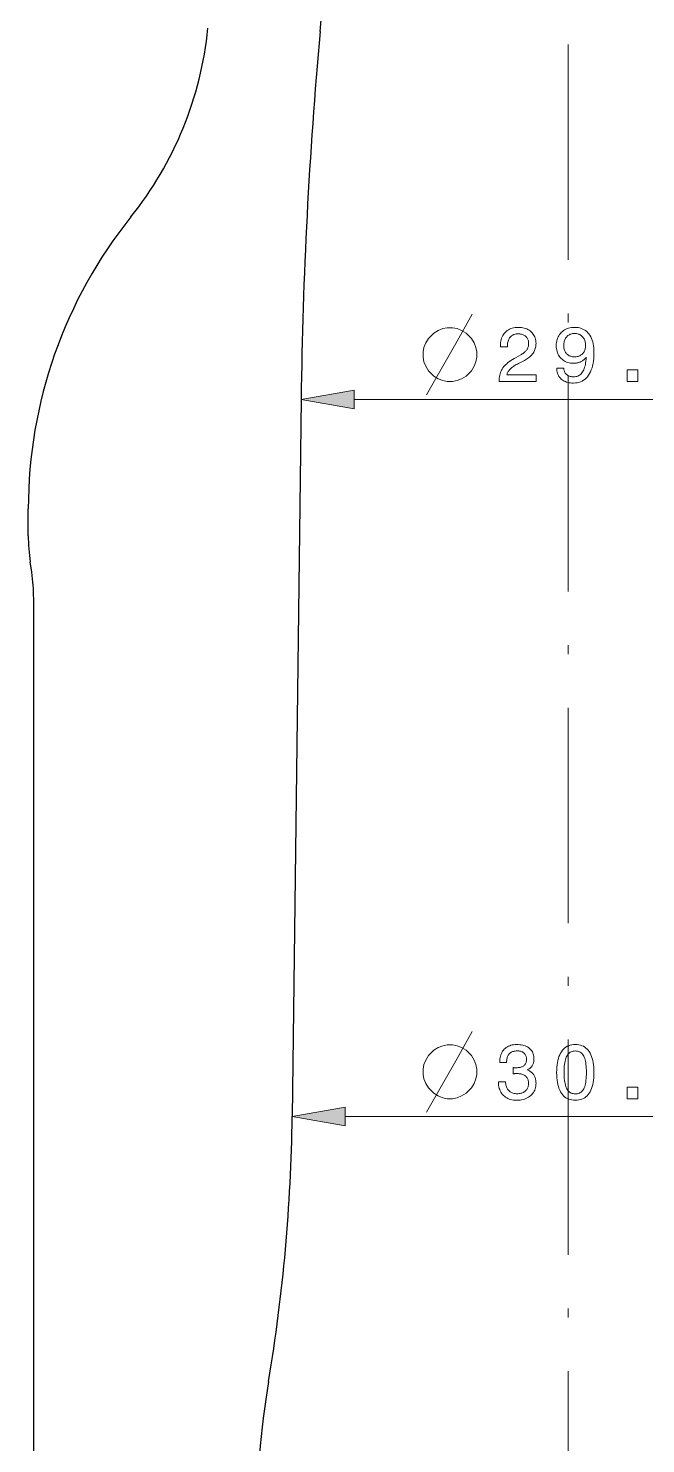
# Model space of a CAD drawing. Extents: x 0 to 297, y 0 to 420.
# Drawn here: x 118.4 to 152.8, y 186.9 to 265.8 of the extents above; entities that cross this region are included whole.
import ezdxf

# ---------------------------------------------------------------- set-up
doc = ezdxf.new("R2010")
doc.units = 0
doc.linetypes.add('DASHDOT', pattern=[18.5, 12, -3, 0.5, -3])

msp = doc.modelspace()

# ---------------------------------------------------------------- linework, layer by layer
at = {"color": 7, "linetype": 'DASHDOT', "lineweight": 13}
msp.add_line((148.5, 357.42), (148.5, 113.815), dxfattribs=at)
at = {"color": 7, "lineweight": 30}
for p, q in [((133.6, 245.125), (133.1, 205.125)), ((118.675, 142.025), (118.675, 234.025))]:
    msp.add_line(p, q, dxfattribs=at)
at = {"color": 7, "lineweight": 13}
for p, q in [((136.554, 245.125), (160.446, 245.125)), ((136.054, 205.125), (160.946, 205.125))]:
    msp.add_line(p, q, dxfattribs=at)
at = {"color": 7, "lineweight": 30, "ltscale": 0.0375}
msp.add_line((118.375, 237.525), (118.375, 239.025), dxfattribs=at)
at = {"color": 7, "lineweight": 30, "ltscale": 0.014577}
msp.add_line((118.568, 235.487), (118.482, 236.064), dxfattribs=at)
at = {"color": 7, "lineweight": 13}
for points in [[(140.601, 245.375), (142.301, 248.375), (143.151, 249.875)], [(140.601, 205.375), (142.301, 208.375), (143.151, 209.875)]]:
    msp.add_lwpolyline(points, dxfattribs=at)
for points in [[(142.051, 249.125), (141.751, 249.125), (141.501, 249.075), (141.251, 248.975), (141.001, 248.825), (140.701, 248.525), (140.551, 248.275), (140.451, 248.025), (140.401, 247.775), (140.401, 247.475), (140.451, 247.225), (140.551, 246.975), (140.701, 246.725), (141.001, 246.425), (141.251, 246.275), (141.501, 246.175), (141.751, 246.125), (142.051, 246.125), (142.301, 246.175), (142.551, 246.275), (142.801, 246.425), (143.101, 246.725), (143.251, 246.975), (143.351, 247.225), (143.401, 247.475), (143.401, 247.775), (143.351, 248.025), (143.251, 248.275), (143.101, 248.525), (142.801, 248.825), (142.551, 248.975), (142.301, 249.075)], [(144.648, 246.125), (144.648, 246.138), (144.65, 246.225), (144.656, 246.31), (144.666, 246.392), (144.681, 246.47), (144.699, 246.546), (144.722, 246.619), (144.749, 246.689), (144.78, 246.756), (144.815, 246.82), (144.854, 246.881), (144.899, 246.941), (144.95, 247), (145.008, 247.06), (145.073, 247.119), (145.144, 247.178), (145.222, 247.237), (145.307, 247.296), (145.398, 247.355), (145.496, 247.414), (145.601, 247.472), (145.856, 247.612), (145.9, 247.637), (145.943, 247.663), (145.982, 247.689), (146.02, 247.716), (146.054, 247.744), (146.087, 247.772), (146.117, 247.801), (146.144, 247.83), (146.169, 247.86), (146.191, 247.891), (146.211, 247.922), (146.229, 247.955), (146.245, 247.989), (146.258, 248.023), (146.27, 248.059), (146.28, 248.096), (146.287, 248.134), (146.292, 248.173), (146.295, 248.213), (146.296, 248.255), (146.295, 248.301), (146.29, 248.346), (146.282, 248.389), (146.27, 248.431), (146.256, 248.47), (146.238, 248.507), (146.216, 248.543), (146.192, 248.577), (146.164, 248.609), (146.133, 248.639), (146.099, 248.667), (146.063, 248.692), (146.025, 248.714), (145.985, 248.733), (145.942, 248.749), (145.897, 248.762), (145.85, 248.773), (145.801, 248.78), (145.749, 248.784), (145.696, 248.786), (145.642, 248.784), (145.591, 248.778), (145.543, 248.769), (145.496, 248.756), (145.452, 248.739), (145.411, 248.719), (145.371, 248.695), (145.334, 248.667), (145.299, 248.636), (145.267, 248.6), (145.237, 248.562), (145.21, 248.521), (145.186, 248.477), (145.166, 248.43), (145.149, 248.38), (145.135, 248.328), (145.124, 248.272), (145.116, 248.214), (145.111, 248.154), (145.109, 248.09), (145.109, 248.054), (144.717, 248.054), (144.717, 248.115), (144.72, 248.208), (144.728, 248.297), (144.742, 248.382), (144.761, 248.463), (144.785, 248.541), (144.814, 248.614), (144.85, 248.683), (144.89, 248.748), (144.936, 248.81), (144.987, 248.867), (145.043, 248.92), (145.103, 248.967), (145.166, 249.008), (145.234, 249.044), (145.305, 249.075), (145.38, 249.1), (145.459, 249.119), (145.542, 249.133), (145.628, 249.141), (145.719, 249.144), (145.806, 249.142), (145.889, 249.134), (145.969, 249.122), (146.046, 249.105), (146.119, 249.083), (146.189, 249.055), (146.255, 249.023), (146.318, 248.986), (146.378, 248.944), (146.434, 248.898), (146.486, 248.847), (146.533, 248.793), (146.574, 248.736), (146.609, 248.676), (146.639, 248.612), (146.664, 248.546), (146.683, 248.477), (146.697, 248.404), (146.705, 248.329), (146.708, 248.25), (146.706, 248.189), (146.701, 248.129), (146.693, 248.071), (146.682, 248.015), (146.667, 247.96), (146.65, 247.906), (146.629, 247.854), (146.605, 247.804), (146.578, 247.755), (146.547, 247.708), (146.514, 247.662), (146.476, 247.617), (146.436, 247.573), (146.392, 247.531), (146.345, 247.49), (146.294, 247.45), (146.24, 247.412), (146.183, 247.375), (146.122, 247.339), (146.058, 247.304), (145.805, 247.175), (145.735, 247.138), (145.669, 247.102), (145.607, 247.066), (145.549, 247.031), (145.496, 246.997), (145.446, 246.963), (145.4, 246.93), (145.359, 246.898), (145.321, 246.866), (145.288, 246.836), (145.257, 246.805), (145.229, 246.774), (145.203, 246.741), (145.179, 246.709), (145.157, 246.675), (145.137, 246.641), (145.12, 246.606), (145.104, 246.57), (145.091, 246.534), (145.08, 246.496), (146.708, 246.496), (146.708, 246.125)], [(147.863, 246.867), (148.259, 246.867), (148.263, 246.823), (148.269, 246.781), (148.277, 246.741), (148.289, 246.703), (148.303, 246.667), (148.319, 246.632), (148.338, 246.6), (148.36, 246.57), (148.385, 246.542), (148.412, 246.515), (148.441, 246.491), (148.473, 246.47), (148.507, 246.451), (148.542, 246.434), (148.58, 246.42), (148.62, 246.409), (148.661, 246.4), (148.705, 246.394), (148.751, 246.39), (148.799, 246.389), (148.863, 246.392), (148.924, 246.4), (148.982, 246.413), (149.037, 246.432), (149.089, 246.456), (149.138, 246.486), (149.184, 246.521), (149.227, 246.561), (149.266, 246.607), (149.303, 246.658), (149.336, 246.714), (149.367, 246.776), (149.395, 246.844), (149.419, 246.918), (149.441, 246.997), (149.46, 247.081), (149.476, 247.172), (149.49, 247.268), (149.5, 247.369), (149.507, 247.477), (149.481, 247.445), (149.454, 247.414), (149.426, 247.385), (149.397, 247.358), (149.367, 247.332), (149.336, 247.308), (149.303, 247.286), (149.27, 247.265), (149.235, 247.246), (149.199, 247.228), (149.163, 247.212), (149.125, 247.198), (149.087, 247.185), (149.048, 247.174), (149.008, 247.165), (148.967, 247.157), (148.925, 247.151), (148.882, 247.147), (148.839, 247.144), (148.795, 247.144), (148.711, 247.146), (148.631, 247.154), (148.554, 247.168), (148.48, 247.187), (148.409, 247.212), (148.341, 247.242), (148.277, 247.277), (148.216, 247.318), (148.158, 247.365), (148.103, 247.417), (148.053, 247.473), (148.008, 247.533), (147.968, 247.596), (147.933, 247.663), (147.904, 247.733), (147.88, 247.807), (147.861, 247.884), (147.848, 247.965), (147.84, 248.049), (147.838, 248.137), (147.84, 248.225), (147.849, 248.309), (147.863, 248.391), (147.883, 248.469), (147.908, 248.543), (147.939, 248.614), (147.975, 248.682), (148.018, 248.746), (148.065, 248.807), (148.119, 248.865), (148.177, 248.918), (148.238, 248.965), (148.303, 249.007), (148.372, 249.044), (148.444, 249.074), (148.519, 249.1), (148.598, 249.119), (148.681, 249.133), (148.766, 249.141), (148.856, 249.144), (148.958, 249.141), (149.056, 249.13), (149.149, 249.111), (149.236, 249.086), (149.319, 249.053), (149.397, 249.013), (149.47, 248.966), (149.539, 248.911), (149.602, 248.849), (149.66, 248.78), (149.713, 248.703), (149.761, 248.621), (149.803, 248.532), (149.839, 248.436), (149.87, 248.334), (149.895, 248.226), (149.914, 248.111), (149.928, 247.99), (149.937, 247.862), (149.939, 247.728), (149.936, 247.569), (149.928, 247.418), (149.913, 247.274), (149.892, 247.138), (149.865, 247.009), (149.832, 246.888), (149.794, 246.774), (149.749, 246.668), (149.699, 246.569), (149.642, 246.477), (149.58, 246.394), (149.513, 246.319), (149.441, 246.254), (149.364, 246.197), (149.282, 246.148), (149.194, 246.109), (149.102, 246.078), (149.005, 246.056), (148.902, 246.043), (148.795, 246.039), (148.711, 246.041), (148.631, 246.048), (148.555, 246.059), (148.482, 246.075), (148.412, 246.095), (148.346, 246.12), (148.283, 246.149), (148.224, 246.183), (148.168, 246.222), (148.116, 246.264), (148.068, 246.311), (148.025, 246.361), (147.987, 246.413), (147.954, 246.469), (147.926, 246.528), (147.903, 246.59), (147.886, 246.655), (147.873, 246.723), (147.865, 246.793)], [(148.255, 248.141), (148.257, 248.084), (148.261, 248.029), (148.269, 247.977), (148.281, 247.927), (148.295, 247.879), (148.313, 247.834), (148.334, 247.791), (148.358, 247.75), (148.386, 247.712), (148.416, 247.676), (148.45, 247.643), (148.485, 247.613), (148.522, 247.587), (148.562, 247.565), (148.604, 247.545), (148.647, 247.53), (148.693, 247.518), (148.741, 247.509), (148.791, 247.504), (148.843, 247.502), (148.901, 247.504), (148.956, 247.509), (149.009, 247.517), (149.059, 247.529), (149.106, 247.545), (149.151, 247.564), (149.194, 247.586), (149.234, 247.612), (149.271, 247.641), (149.306, 247.674), (149.338, 247.709), (149.366, 247.748), (149.391, 247.788), (149.413, 247.832), (149.432, 247.877), (149.447, 247.926), (149.458, 247.977), (149.467, 248.03), (149.472, 248.086), (149.473, 248.145), (149.472, 248.204), (149.467, 248.261), (149.458, 248.315), (149.447, 248.366), (149.432, 248.416), (149.413, 248.462), (149.391, 248.507), (149.366, 248.548), (149.338, 248.588), (149.306, 248.625), (149.271, 248.658), (149.234, 248.689), (149.195, 248.715), (149.153, 248.739), (149.11, 248.758), (149.063, 248.774), (149.015, 248.787), (148.964, 248.796), (148.911, 248.801), (148.856, 248.803), (148.803, 248.801), (148.752, 248.795), (148.703, 248.786), (148.657, 248.774), (148.612, 248.757), (148.57, 248.737), (148.529, 248.713), (148.491, 248.686), (148.455, 248.655), (148.42, 248.62), (148.389, 248.583), (148.361, 248.543), (148.336, 248.501), (148.315, 248.456), (148.296, 248.409), (148.281, 248.36), (148.27, 248.309), (148.262, 248.255), (148.257, 248.199)], [(151.799, 246.125), (151.799, 246.768), (152.395, 246.768), (152.395, 246.125)], [(136.554, 245.646), (133.6, 245.125), (136.554, 244.604)], [(142.051, 209.125), (141.751, 209.125), (141.501, 209.075), (141.251, 208.975), (141.001, 208.825), (140.701, 208.525), (140.551, 208.275), (140.451, 208.025), (140.401, 207.775), (140.401, 207.475), (140.451, 207.225), (140.551, 206.975), (140.701, 206.725), (141.001, 206.425), (141.251, 206.275), (141.501, 206.175), (141.751, 206.125), (142.051, 206.125), (142.301, 206.175), (142.551, 206.275), (142.801, 206.425), (143.101, 206.725), (143.251, 206.975), (143.351, 207.225), (143.401, 207.475), (143.401, 207.775), (143.351, 208.025), (143.251, 208.275), (143.101, 208.525), (142.801, 208.825), (142.551, 208.975), (142.301, 209.075)], [(144.612, 207.066), (145.01, 207.066), (145.013, 207.004), (145.019, 206.945), (145.029, 206.889), (145.041, 206.835), (145.057, 206.785), (145.076, 206.737), (145.098, 206.693), (145.124, 206.651), (145.152, 206.612), (145.184, 206.575), (145.219, 206.542), (145.257, 206.513), (145.297, 206.487), (145.34, 206.464), (145.385, 206.445), (145.434, 206.429), (145.485, 206.417), (145.538, 206.408), (145.594, 206.403), (145.653, 206.401), (145.711, 206.403), (145.766, 206.408), (145.819, 206.416), (145.869, 206.427), (145.917, 206.441), (145.962, 206.458), (146.005, 206.479), (146.045, 206.503), (146.083, 206.53), (146.118, 206.56), (146.15, 206.592), (146.179, 206.628), (146.205, 206.665), (146.227, 206.705), (146.246, 206.747), (146.261, 206.792), (146.273, 206.839), (146.281, 206.888), (146.286, 206.94), (146.288, 206.994), (146.286, 207.043), (146.281, 207.09), (146.273, 207.134), (146.261, 207.177), (146.246, 207.217), (146.228, 207.255), (146.206, 207.291), (146.181, 207.324), (146.152, 207.356), (146.12, 207.385), (146.085, 207.412), (146.048, 207.435), (146.008, 207.456), (145.965, 207.475), (145.919, 207.49), (145.87, 207.503), (145.819, 207.513), (145.765, 207.52), (145.709, 207.524), (145.649, 207.525), (145.641, 207.525), (145.632, 207.525), (145.624, 207.525), (145.615, 207.525), (145.606, 207.525), (145.597, 207.524), (145.588, 207.524), (145.579, 207.524), (145.57, 207.523), (145.561, 207.523), (145.551, 207.523), (145.541, 207.522), (145.53, 207.522), (145.519, 207.521), (145.507, 207.52), (145.494, 207.52), (145.481, 207.519), (145.468, 207.518), (145.453, 207.518), (145.438, 207.517), (145.438, 207.856), (145.448, 207.856), (145.457, 207.855), (145.466, 207.855), (145.475, 207.855), (145.484, 207.854), (145.492, 207.854), (145.501, 207.854), (145.51, 207.853), (145.518, 207.853), (145.527, 207.853), (145.535, 207.853), (145.544, 207.853), (145.552, 207.852), (145.56, 207.852), (145.567, 207.852), (145.575, 207.852), (145.583, 207.852), (145.59, 207.852), (145.598, 207.852), (145.605, 207.852), (145.662, 207.853), (145.715, 207.857), (145.766, 207.862), (145.814, 207.87), (145.858, 207.881), (145.9, 207.893), (145.938, 207.908), (145.974, 207.925), (146.006, 207.945), (146.036, 207.967), (146.063, 207.991), (146.087, 208.018), (146.108, 208.047), (146.126, 208.078), (146.141, 208.112), (146.154, 208.148), (146.164, 208.187), (146.171, 208.228), (146.175, 208.272), (146.176, 208.318), (146.175, 208.362), (146.171, 208.405), (146.164, 208.445), (146.154, 208.483), (146.142, 208.519), (146.127, 208.553), (146.11, 208.585), (146.089, 208.615), (146.066, 208.642), (146.04, 208.668), (146.012, 208.691), (145.981, 208.712), (145.948, 208.73), (145.912, 208.746), (145.874, 208.76), (145.834, 208.771), (145.792, 208.779), (145.746, 208.785), (145.699, 208.789), (145.649, 208.79), (145.593, 208.788), (145.54, 208.784), (145.49, 208.775), (145.442, 208.764), (145.397, 208.749), (145.355, 208.732), (145.315, 208.711), (145.279, 208.686), (145.245, 208.659), (145.214, 208.628), (145.186, 208.594), (145.16, 208.557), (145.138, 208.517), (145.119, 208.474), (145.102, 208.427), (145.089, 208.378), (145.079, 208.326), (145.071, 208.271), (145.067, 208.213), (145.065, 208.151), (144.682, 208.151), (144.682, 208.181), (144.684, 208.267), (144.692, 208.35), (144.705, 208.429), (144.722, 208.505), (144.746, 208.577), (144.774, 208.645), (144.807, 208.71), (144.845, 208.771), (144.889, 208.829), (144.938, 208.883), (144.991, 208.933), (145.047, 208.977), (145.107, 209.016), (145.171, 209.05), (145.238, 209.079), (145.309, 209.102), (145.384, 209.121), (145.462, 209.134), (145.543, 209.142), (145.628, 209.144), (145.718, 209.142), (145.804, 209.136), (145.885, 209.125), (145.963, 209.11), (146.036, 209.091), (146.105, 209.068), (146.17, 209.04), (146.231, 209.008), (146.288, 208.972), (146.341, 208.931), (146.389, 208.887), (146.432, 208.839), (146.47, 208.788), (146.503, 208.734), (146.53, 208.676), (146.553, 208.615), (146.571, 208.551), (146.584, 208.483), (146.591, 208.411), (146.594, 208.337), (146.593, 208.294), (146.59, 208.252), (146.585, 208.212), (146.578, 208.173), (146.57, 208.135), (146.559, 208.099), (146.547, 208.064), (146.532, 208.03), (146.516, 207.997), (146.498, 207.966), (146.478, 207.936), (146.456, 207.907), (146.432, 207.88), (146.406, 207.854), (146.379, 207.83), (146.35, 207.808), (146.319, 207.786), (146.286, 207.767), (146.251, 207.749), (146.214, 207.732), (146.262, 207.713), (146.306, 207.692), (146.349, 207.67), (146.389, 207.645), (146.427, 207.618), (146.463, 207.59), (146.496, 207.559), (146.527, 207.527), (146.556, 207.492), (146.582, 207.456), (146.606, 207.417), (146.627, 207.377), (146.646, 207.335), (146.662, 207.292), (146.676, 207.246), (146.687, 207.199), (146.696, 207.151), (146.702, 207.1), (146.706, 207.048), (146.708, 206.994), (146.705, 206.909), (146.696, 206.828), (146.681, 206.75), (146.66, 206.675), (146.634, 206.604), (146.601, 206.537), (146.563, 206.472), (146.519, 206.412), (146.468, 206.354), (146.412, 206.3), (146.351, 206.251), (146.287, 206.206), (146.218, 206.167), (146.145, 206.133), (146.069, 206.104), (145.988, 206.081), (145.904, 206.062), (145.816, 206.049), (145.724, 206.041), (145.628, 206.039), (145.537, 206.042), (145.45, 206.05), (145.367, 206.063), (145.287, 206.082), (145.211, 206.107), (145.139, 206.137), (145.071, 206.172), (145.006, 206.213), (144.945, 206.259), (144.888, 206.311), (144.836, 206.367), (144.789, 206.427), (144.747, 206.49), (144.711, 206.557), (144.681, 206.628), (144.656, 206.702), (144.637, 206.78), (144.623, 206.862), (144.615, 206.947), (144.612, 207.036)], [(147.859, 207.588), (147.861, 207.737), (147.869, 207.878), (147.883, 208.012), (147.901, 208.139), (147.925, 208.259), (147.954, 208.371), (147.989, 208.476), (148.029, 208.573), (148.074, 208.664), (148.124, 208.747), (148.18, 208.822), (148.24, 208.89), (148.305, 208.95), (148.376, 209.001), (148.45, 209.045), (148.53, 209.081), (148.615, 209.109), (148.704, 209.128), (148.799, 209.14), (148.898, 209.144), (148.998, 209.14), (149.093, 209.128), (149.183, 209.109), (149.268, 209.081), (149.348, 209.046), (149.423, 209.002), (149.493, 208.951), (149.558, 208.892), (149.618, 208.825), (149.673, 208.75), (149.723, 208.667), (149.767, 208.577), (149.807, 208.48), (149.841, 208.375), (149.87, 208.262), (149.893, 208.143), (149.912, 208.015), (149.925, 207.88), (149.933, 207.738), (149.935, 207.588), (149.933, 207.439), (149.925, 207.297), (149.912, 207.163), (149.893, 207.036), (149.87, 206.916), (149.841, 206.804), (149.807, 206.7), (149.767, 206.603), (149.723, 206.513), (149.673, 206.431), (149.618, 206.356), (149.558, 206.29), (149.493, 206.231), (149.423, 206.18), (149.348, 206.137), (149.268, 206.102), (149.183, 206.074), (149.093, 206.055), (148.998, 206.043), (148.898, 206.039), (148.799, 206.043), (148.704, 206.055), (148.615, 206.074), (148.53, 206.102), (148.45, 206.137), (148.376, 206.181), (148.305, 206.232), (148.24, 206.291), (148.18, 206.358), (148.124, 206.433), (148.074, 206.516), (148.029, 206.605), (147.989, 206.703), (147.954, 206.807), (147.925, 206.919), (147.901, 207.038), (147.883, 207.165), (147.869, 207.299), (147.861, 207.44)], [(148.272, 207.588), (148.273, 207.468), (148.278, 207.354), (148.285, 207.246), (148.296, 207.146), (148.31, 207.052), (148.326, 206.964), (148.346, 206.883), (148.369, 206.809), (148.395, 206.742), (148.424, 206.681), (148.456, 206.626), (148.491, 206.577), (148.53, 206.534), (148.572, 206.497), (148.618, 206.465), (148.667, 206.439), (148.72, 206.419), (148.776, 206.405), (148.835, 206.396), (148.898, 206.393), (148.961, 206.396), (149.021, 206.404), (149.077, 206.419), (149.13, 206.439), (149.179, 206.464), (149.224, 206.495), (149.266, 206.532), (149.305, 206.575), (149.34, 206.624), (149.371, 206.678), (149.399, 206.738), (149.425, 206.805), (149.447, 206.879), (149.466, 206.96), (149.483, 207.048), (149.496, 207.142), (149.507, 207.243), (149.514, 207.352), (149.518, 207.467), (149.52, 207.588), (149.518, 207.711), (149.514, 207.826), (149.507, 207.934), (149.496, 208.036), (149.483, 208.131), (149.466, 208.219), (149.447, 208.3), (149.425, 208.374), (149.399, 208.441), (149.371, 208.501), (149.34, 208.555), (149.305, 208.604), (149.266, 208.646), (149.224, 208.683), (149.179, 208.715), (149.13, 208.74), (149.077, 208.76), (149.021, 208.774), (148.961, 208.783), (148.898, 208.786), (148.835, 208.783), (148.776, 208.774), (148.72, 208.76), (148.667, 208.74), (148.618, 208.714), (148.572, 208.682), (148.53, 208.645), (148.491, 208.602), (148.456, 208.553), (148.424, 208.498), (148.395, 208.437), (148.369, 208.37), (148.346, 208.295), (148.326, 208.214), (148.31, 208.127), (148.296, 208.032), (148.285, 207.931), (148.278, 207.824), (148.273, 207.709)], [(151.799, 206.125), (151.799, 206.768), (152.395, 206.768), (152.395, 206.125)], [(136.054, 205.646), (133.1, 205.125), (136.054, 204.604)]]:
    msp.add_lwpolyline(points, close=True, dxfattribs=at)
at = {"color": 7, "lineweight": 30}
for centre, radius, start, end in [((5.207, 277.494), 130, 354.76876, 359.39691), ((108.5, 267.821), 20, 321.25574, 354.2736), ((394.337, 241.866), 260.758, 174.76876, 179.28385), ((144.385, 239.025), 26.011, 141.25563, 179.99998), ((128.375, 237.525), 10, 179.99999, 188.40437), ((108.675, 234.025), 10, 0, 8.40436), ((36.095, 206.338), 97.013, 350.52036, 359.28384), ((181.1, 182.125), 50, 170.52036, 180.00001)]:
    msp.add_arc(centre, radius, start, end, dxfattribs=at)
at = {"color": 7, "lineweight": 13}
for points in [[(136.554, 245.646), (133.6, 245.125), (136.554, 245.646), (136.554, 244.604)], [(136.054, 205.646), (133.1, 205.125), (136.054, 205.646), (136.054, 204.604)]]:
    msp.add_solid(points, dxfattribs=at)

doc.saveas('drawing.dxf')
